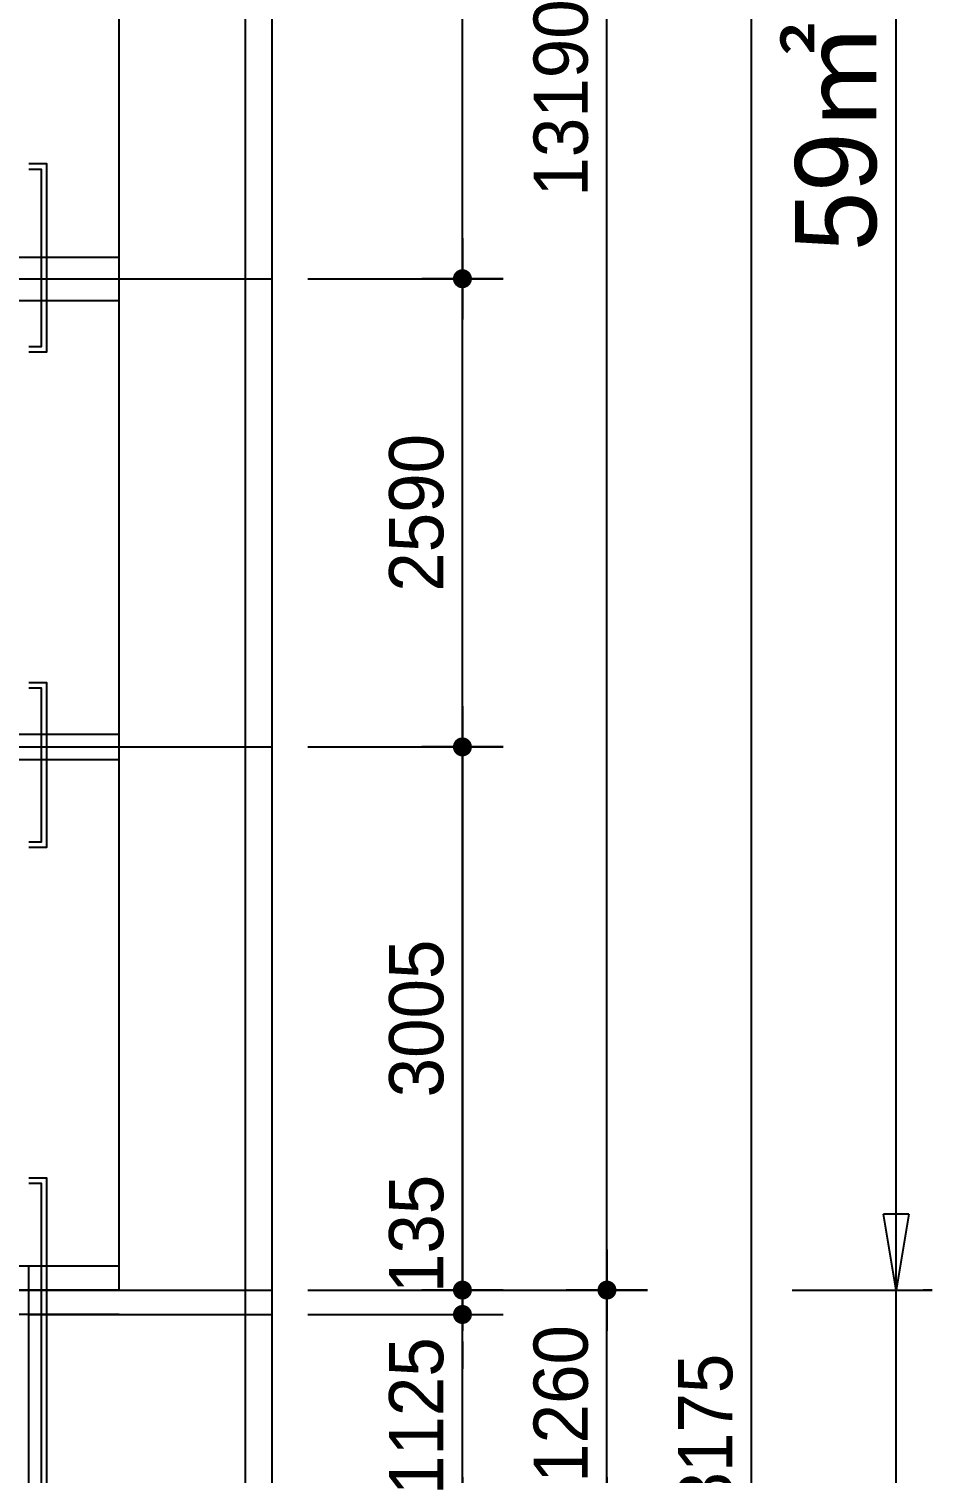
# Model space of a CAD drawing. Header units: millimetres. Extents: x 7294529 to 7346664, y 234399 to 276449.
# Drawn here: x 7341664 to 7346664, y 257172 to 265162 of the extents above; entities that cross this region are included whole.
import ezdxf
from ezdxf.xclip import XClip

# ---------------------------------------------------------------- set-up
doc = ezdxf.new("R2010")
doc.units = ezdxf.units.MM
doc.header["$LTSCALE"] = 100
doc.header["$XCLIPFRAME"] = 2
for name, pattern in [('C-303-R-TF_59C+59B+59C$0$CEN', [62, 60, -1, 0, -1]), ('CEN', [62, 60, -1, 0, -1]), ('ST-DASH', [2.7, 1.5, -1.2]), ('U-59C-EX$0$CEN', [62, 60, -1, 0, -1])]:
    doc.linetypes.add(name, pattern=pattern)
doc.layers.get('Defpoints').update_dxf_attribs({"color": 149})
for name, color, linetype in [('AA-BORD-XREF', 15, 'Continuous'), ('BP', 7, 'Continuous'), ('C-303-R-TF_59C+59B+59C$0$CEN', 1, 'C-303-R-TF_59C+59B+59C$0$CEN'), ('C-303-R-TF_59C+59B+59C$0$COL', 2, 'Continuous'), ('CEN', 1, 'CEN'), ('DIM', 7, 'Continuous'), ('U-59C-EX$0$CEN', 1, 'U-59C-EX$0$CEN'), ('결로방지', 4, 'ST-DASH'), ('기단부-석재', 6, 'Continuous')]:
    doc.layers.add(name, color=color, linetype=linetype)
for name, color, linetype, plot in [('CUT-LINE', 105, 'Continuous', False), ('Defpoint', 142, 'Continuous', False), ('U-59C-EX$0$MC', 152, 'Continuous', False)]:
    doc.layers.add(name, color=color, linetype=linetype, plot=plot)
doc.styles.add('굴림', font='')
doc.styles.add('돋움', font='')
doc.styles.get('굴림').set_extended_font_data('Gulim')
doc.styles.get('돋움').set_extended_font_data('Dotum')
doc.dimstyles.new('CH-ARROW-100%', dxfattribs={"dimscale": 100, "dimtxt": 4.5, "dimasz": 4.2, "dimexe": 1.5, "dimexo": 2, "dimgap": 1, "dimtad": 1, "dimdec": 0, "dimlunit": 6, "dimtxsty": '돋움', "dimblk": 'CLOSEDBLANK', "dimcen": 1, "dimclrt": 91, "dimadec": 0, "dimazin": 0, "dimtfac": 1, "dimtdec": 0, "dimtix": 1, "dimtmove": 2, "dimatfit": 3, "dimldrblk": 'LEADER-AR', "dimfxl": 1, "dimarcsym": 0})
doc.dimstyles.new('NORMAL', dxfattribs={"dimscale": 40, "dimtxt": 3, "dimasz": 1.5, "dimexe": 1.5, "dimexo": 2, "dimgap": 1, "dimtad": 1, "dimdec": 0, "dimzin": 0, "dimdsep": 46, "dimtxsty": '돋움', "dimblk": 'DOT', "dimblk1": 'NONE', "dimblk2": 'TICK', "dimcen": 0, "dimdle": 1.5, "dimclrd": 7, "dimclre": 7, "dimclrt": 3, "dimadec": 0, "dimazin": 0, "dimtfac": 1, "dimtdec": 0, "dimtix": 1, "dimtmove": 2, "dimatfit": 3, "dimldrblk": 'DOT', "dimfxl": 1, "dimtolj": 1, "dimtzin": 0, "dimarcsym": 0})

# ---------------------------------------------------------------- blocks, each defined once
blk = doc.blocks.new('U-59C-EX')
at = {"layer": 'U-59C-EX$0$CEN'}
for p, q in [((3005, -2825), (3005, -7185)), ((5595, -2825), (5595, -7185))]:
    blk.add_line(p, q, dxfattribs=at)
at = {"layer": 'U-59C-EX$0$MC'}
for p, q in [((135, -2825), (135, -7185)), ((2935, -2825), (2935, -7185)), ((3075, -2825), (3075, -7185)), ((5475, -2825), (5475, -7185)), ((5715, -2825), (5715, -7185))]:
    blk.add_line(p, q, dxfattribs=at)
blk = doc.blocks.new('BORD-303')
at = {"layer": 'Defpoint'}
blk.add_lwpolyline([(-34325, 22550), (10410, 22550), (10410, -8300), (-34325, -8300)], close=True, dxfattribs=at)
blk = doc.blocks.new('C-303-R-TF_59C+59B+59C', base_point=(0, 0))
at = {"layer": 'C-303-R-TF_59C+59B+59C$0$CEN'}
for p, q in [((4240, 1260), (-2945, 1260)), ((4240, 1125), (-5035, 1125))]:
    blk.add_line(p, q, dxfattribs=at)
at = {"layer": 'C-303-R-TF_59C+59B+59C$0$COL'}
blk.add_line((3740, -135), (3740, 1395), dxfattribs=at)
blk = doc.blocks.new('_ClosedBlank')
at = {"color": 0, "linetype": 'ByBlock', "lineweight": -2}
for p, q in [((-1, 0.167), (0, 0)), ((-1, 0.167), (-1, -0.167)), ((0, 0), (-1, -0.167))]:
    blk.add_line(p, q, dxfattribs=at)
blk = doc.blocks.new('*D35')
at = {"layer": 'Defpoints', "color": 0, "transparency": 16777216}
for p in [(51790, -5075), (51790, -5075), (51790, -18265)]:
    blk.add_point(p, dxfattribs=at)
at = {"layer": 'DIM', "color": 0, "lineweight": -2, "transparency": 16777216}
for p, q in [((51990, -5075), (51940, -5075)), ((51790, -17845), (51790, -5495)), ((51990, -18265), (51940, -18265))]:
    blk.add_line(p, q, dxfattribs=at)
at = {"layer": 'DIM', "color": 0, "lineweight": -2, "transparency": 16777216, "xscale": 420, "yscale": 420, "zscale": 420}
for p, rotation in [((51790, -5075), 90), ((51790, -18265), 270)]:
    blk.add_blockref('_ClosedBlank', p, dxfattribs=dict(at, rotation=rotation))
at = {"layer": 'DIM', "color": 91, "transparency": 16777216, "insert": (51459.3, -11670), "char_height": 450, "attachment_point": 5, "rotation": 90, "style": '굴림'}
blk.add_mtext('{\\C3;59㎡C}', dxfattribs=at)
blk = doc.blocks.new('LEADER-AR')
at = {"layer": 'DIM'}
blk.add_hatch(color=256, dxfattribs=at).paths.add_polyline_path([(-1, -0.167), (0, 0), (-1, 0.167)])
blk.add_lwpolyline([(-1, -0.167), (0, 0), (-1, 0.167)], close=True, dxfattribs=at)
blk = doc.blocks.new('DOT')
at = {"layer": 'DIM'}
blk.add_line((0, 1.5), (0, -1.5), dxfattribs=at)
at = {"layer": 'DIM', "linetype": 'Continuous'}
blk.add_line((-1.5, 0), (1.5, 0), dxfattribs=at)
at = {"layer": 'DIM', "const_width": 0.35}
blk.add_lwpolyline([(-0.175, 0, 1), (0.175, 0, 1)], format="xyb", close=True, dxfattribs=at)
blk = doc.blocks.new('*D36')
at = {"layer": 'Defpoints', "color": 0, "transparency": 16777216}
for p in [(48335, -12670), (49390, -12670), (48335, -15260)]:
    blk.add_point(p, dxfattribs=at)
at = {"layer": 'DIM', "color": 7, "lineweight": -2, "transparency": 16777216}
for p, q in [((48535, -12670), (49540, -12670)), ((49390, -15110), (49390, -12820)), ((48535, -15260), (49540, -15260))]:
    blk.add_line(p, q, dxfattribs=at)
at = {"layer": 'DIM', "color": 7, "lineweight": -2, "transparency": 16777216, "xscale": 150, "yscale": 150, "zscale": 150}
for p, rotation in [((49390, -12670), 90), ((49390, -15260), 270)]:
    blk.add_blockref('DOT', p, dxfattribs=dict(at, rotation=rotation))
at = {"layer": 'DIM', "color": 3, "transparency": 16777216, "insert": (49136.20506, -13965), "char_height": 300, "attachment_point": 5, "rotation": 90, "style": '굴림'}
blk.add_mtext('\\A1;2590', dxfattribs=at)
blk = doc.blocks.new('_None')
blk = doc.blocks.new('_Oblique')
at = {"color": 0, "linetype": 'ByBlock', "lineweight": -2}
blk.add_line((-0.5, -0.5), (0.5, 0.5), dxfattribs=at)
blk = doc.blocks.new('TICK')
at = {"layer": 'Defpoints', "color": 0, "linetype": 'ByBlock'}
blk.add_point((0, 0), dxfattribs=at)
at = {"layer": 'DIM'}
blk.add_line((0, 1.6875), (0, -1.6875), dxfattribs=at)
at = {"layer": 'DIM', "linetype": 'Continuous'}
blk.add_line((-1.6875, 0), (1.6875, 0), dxfattribs=at)
at = {"color": 7, "linetype": 'ByBlock', "xscale": 1.6875, "yscale": 1.6875, "zscale": 1.6875}
blk.add_blockref('_Oblique', (0, 0), dxfattribs=at)
blk = doc.blocks.new('*D37')
at = {"layer": 'Defpoints', "color": 0, "transparency": 16777216}
for p in [(48335, -8630), (49390, -8630), (48335, -12670)]:
    blk.add_point(p, dxfattribs=at)
at = {"layer": 'DIM', "color": 7, "lineweight": -2, "transparency": 16777216}
for p, q in [((48535, -8630), (49540, -8630)), ((49390, -12520), (49390, -8780)), ((48535, -12670), (49540, -12670))]:
    blk.add_line(p, q, dxfattribs=at)
at = {"layer": 'DIM', "color": 7, "lineweight": -2, "transparency": 16777216, "xscale": 150, "yscale": 150, "zscale": 150}
for p, rotation in [((49390, -8630), 90), ((49390, -12670), 270)]:
    blk.add_blockref('DOT', p, dxfattribs=dict(at, rotation=rotation))
at = {"layer": 'DIM', "color": 3, "transparency": 16777216, "insert": (49136, -10650), "char_height": 300, "attachment_point": 5, "rotation": 90, "style": '굴림'}
blk.add_mtext('\\A1;4040', dxfattribs=at)
blk = doc.blocks.new('*D39')
at = {"layer": 'Defpoints', "color": 0, "transparency": 16777216}
for p in [(48335, -5075), (50190, -5075), (48335, -18265)]:
    blk.add_point(p, dxfattribs=at)
at = {"layer": 'DIM', "color": 7, "lineweight": -2, "transparency": 16777216}
for p, q in [((48535, -5075), (50340, -5075)), ((50190, -18115), (50190, -5225)), ((48535, -18265), (50340, -18265))]:
    blk.add_line(p, q, dxfattribs=at)
at = {"layer": 'DIM', "color": 7, "lineweight": -2, "transparency": 16777216, "xscale": 150, "yscale": 150, "zscale": 150}
for p, rotation in [((50190, -5075), 90), ((50190, -18265), 270)]:
    blk.add_blockref('DOT', p, dxfattribs=dict(at, rotation=rotation))
at = {"layer": 'DIM', "color": 3, "transparency": 16777216, "insert": (49935.8, -11670), "char_height": 300, "attachment_point": 5, "rotation": 90, "style": '굴림'}
blk.add_mtext('\\A1;13190', dxfattribs=at)
blk = doc.blocks.new('*D41')
at = {"layer": 'Defpoints', "color": 0, "transparency": 16777216}
for p in [(48335, -5075), (50990, -5075), (48335, -33250)]:
    blk.add_point(p, dxfattribs=at)
at = {"layer": 'DIM', "color": 7, "lineweight": -2, "transparency": 16777216}
for p, q in [((48535, -5075), (51140, -5075)), ((50990, -33100), (50990, -5225)), ((48535, -33250), (51140, -33250))]:
    blk.add_line(p, q, dxfattribs=at)
at = {"layer": 'DIM', "color": 7, "lineweight": -2, "transparency": 16777216, "xscale": 150, "yscale": 150, "zscale": 150}
for p, rotation in [((50990, -5075), 90), ((50990, -33250), 270)]:
    blk.add_blockref('DOT', p, dxfattribs=dict(at, rotation=rotation))
at = {"layer": 'DIM', "color": 3, "transparency": 16777216, "insert": (50735.8, -19162.5), "char_height": 300, "attachment_point": 5, "rotation": 90, "style": '굴림'}
blk.add_mtext('\\A1;28175', dxfattribs=at)
blk = doc.blocks.new('*D46')
at = {"layer": 'Defpoints', "color": 0, "transparency": 16777216}
for p in [(48335, -18265), (50190, -18265), (48335, -19525)]:
    blk.add_point(p, dxfattribs=at)
at = {"layer": 'DIM', "color": 7, "lineweight": -2, "transparency": 16777216}
for p, q in [((48535, -18265), (50340, -18265)), ((50190, -19375), (50190, -18415)), ((48535, -19525), (50340, -19525))]:
    blk.add_line(p, q, dxfattribs=at)
at = {"layer": 'DIM', "color": 7, "lineweight": -2, "transparency": 16777216, "xscale": 150, "yscale": 150, "zscale": 150}
for p, rotation in [((50190, -18265), 90), ((50190, -19525), 270)]:
    blk.add_blockref('DOT', p, dxfattribs=dict(at, rotation=rotation))
at = {"layer": 'DIM', "color": 3, "transparency": 16777216, "insert": (49935.8, -18895), "char_height": 300, "attachment_point": 5, "rotation": 90, "style": '굴림'}
blk.add_mtext('\\A1;1260', dxfattribs=at)
blk = doc.blocks.new('*D47')
at = {"layer": 'Defpoints', "color": 0, "transparency": 16777216}
for p in [(48335, -18265), (49390, -18265), (48335, -18400)]:
    blk.add_point(p, dxfattribs=at)
at = {"layer": 'DIM', "color": 7, "lineweight": -2, "transparency": 16777216}
for p, q in [((49390, -18115), (49390, -17965)), ((48535, -18265), (49540, -18265)), ((49390, -18400), (49390, -18265)), ((48535, -18400), (49540, -18400)), ((49390, -18550), (49390, -18700))]:
    blk.add_line(p, q, dxfattribs=at)
at = {"layer": 'DIM', "color": 7, "lineweight": -2, "transparency": 16777216, "xscale": 150, "yscale": 150, "zscale": 150}
for p, rotation in [((49390, -18265), 270), ((49390, -18400), 90)]:
    blk.add_blockref('DOT', p, dxfattribs=dict(at, rotation=rotation))
at = {"layer": 'DIM', "color": 3, "transparency": 16777216, "insert": (49135.8, -17954.2), "char_height": 300, "attachment_point": 5, "rotation": 90, "style": '굴림'}
blk.add_mtext('\\A1;135', dxfattribs=at)
blk = doc.blocks.new('*D48')
at = {"layer": 'Defpoints', "color": 0, "transparency": 16777216}
for p in [(48335, -18400), (49390, -18400), (48335, -19525)]:
    blk.add_point(p, dxfattribs=at)
at = {"layer": 'DIM', "color": 7, "lineweight": -2, "transparency": 16777216}
for p, q in [((48535, -18400), (49540, -18400)), ((49390, -19375), (49390, -18550)), ((48535, -19525), (49540, -19525))]:
    blk.add_line(p, q, dxfattribs=at)
at = {"layer": 'DIM', "color": 7, "lineweight": -2, "transparency": 16777216, "xscale": 150, "yscale": 150, "zscale": 150}
for p, rotation in [((49390, -18400), 90), ((49390, -19525), 270)]:
    blk.add_blockref('DOT', p, dxfattribs=dict(at, rotation=rotation))
at = {"layer": 'DIM', "color": 3, "transparency": 16777216, "insert": (49135.8, -18962.5), "char_height": 300, "attachment_point": 5, "rotation": 90, "style": '굴림'}
blk.add_mtext('\\A1;1125', dxfattribs=at)
blk = doc.blocks.new('*D79')
at = {"layer": 'Defpoints', "color": 0, "transparency": 16777216}
for p in [(48335, -15260), (48335, -18265), (49390, -18265)]:
    blk.add_point(p, dxfattribs=at)
at = {"layer": 'DIM', "color": 7, "lineweight": -2, "transparency": 16777216}
for p, q in [((48535, -15260), (49540, -15260)), ((49390, -15410), (49390, -18115)), ((48535, -18265), (49540, -18265))]:
    blk.add_line(p, q, dxfattribs=at)
at = {"layer": 'DIM', "color": 7, "lineweight": -2, "transparency": 16777216, "xscale": 150, "yscale": 150, "zscale": 150}
for p, rotation in [((49390, -15260), 90), ((49390, -18265), 270)]:
    blk.add_blockref('DOT', p, dxfattribs=dict(at, rotation=rotation))
at = {"layer": 'DIM', "color": 3, "transparency": 16777216, "insert": (49136.20506, -16762.5), "char_height": 300, "attachment_point": 5, "rotation": 90, "style": '굴림'}
blk.add_mtext('\\A1;3005', dxfattribs=at)
blk = doc.blocks.new('303_d')
at = {"layer": 'Defpoints'}
for points in [[(63801.3, -8251.1), (11866.3, -8251.1), (11866.3, -46301.1), (63801.3, -46301.1)], [(63001.3, -9051.1), (12666.3, -9051.1), (12666.3, -45501.1), (63001.3, -45501.1)], [(62201.3, -9851.1), (13466.3, -9851.1), (13466.3, -44701.1), (62201.3, -44701.1)], [(61401.3, -10651.1), (14266.3, -10651.1), (14266.3, -43901.1), (61401.3, -43901.1)], [(60201.3, -11851.1), (15466.3, -11851.1), (15466.3, -42701.1), (60201.3, -42701.1)]]:
    blk.add_lwpolyline(points, close=True, dxfattribs=at)
blk = doc.blocks.new('기단부-303-TF')
at = {"layer": '기단부-석재'}
for points in [[(13385, 4385), (13485, 4385), (13485, 5425), (13385, 5425)], [(13385, 4415), (13455, 4415), (13455, 5395), (13385, 5395)], [(13385, 1645), (13485, 1645), (13485, 2555), (13385, 2555)], [(13385, 1675), (13455, 1675), (13455, 2525), (13385, 2525)], [(13385, -2685), (13485, -2685), (13485, -185), (13385, -185)], [(13385, -2655), (13455, -2655), (13455, -215), (13385, -215)]]:
    blk.add_lwpolyline(points, dxfattribs=at)
blk = doc.blocks.new('DIM-303-TF')
at = {"layer": 'CEN'}
for p, q in [((46990, -12670), (48335, -12670)), ((46990, -15260), (48335, -15260)), ((46990, -18265), (48335, -18265)), ((46990, -18400), (48335, -18400))]:
    blk.add_line(p, q, dxfattribs=at)
at = {"layer": 'DIM'}
blk.add_line((51215, -18265), (51990, -18265), dxfattribs=at)
for base, p1, p2, angle, picture, middle in [((50190, -5075), (48335, -18265), (48335, -5075), 270, '*D39', (49935.8, -11670)), ((50990, -5075), (48335, -33250), (48335, -5075), 270, '*D41', (50735.8, -19162.5)), ((49390, -8630), (48335, -12670), (48335, -8630), 270, '*D37', (49136, -10650)), ((49390, -12670), (48335, -15260), (48335, -12670), 270, '*D36', (49136.2, -13965)), ((49390, -18265), (48335, -15260), (48335, -18265), 90, '*D79', (49136.2, -16762.5)), ((50190, -18265), (48335, -19525), (48335, -18265), 270, '*D46', (49935.8, -18895)), ((49390, -18400), (48335, -19525), (48335, -18400), 270, '*D48', (49135.8, -18962.5))]:
    dim = blk.add_linear_dim(base=base, p1=p1, p2=p2, angle=angle, dimstyle='NORMAL', override={"dimscale": 100, "dimtxsty": '굴림'}, dxfattribs=at)
    dim.commit()
    dim.dimension.update_dxf_attribs({"geometry": picture, "text_midpoint": middle})
dim = blk.add_linear_dim(base=(51790, -5075), p1=(51790, -18265), p2=(51790, -5075), angle=90, text='{\\C3;59㎡C}', dimstyle='CH-ARROW-100%', override={"dimtxsty": '굴림'}, dxfattribs=at)
dim.commit()
dim.dimension.update_dxf_attribs({"geometry": '*D35', "text_midpoint": (51459.3, -11670)})
dim = blk.add_linear_dim(base=(49390, -18265), p1=(48335, -18400), p2=(48335, -18265), angle=270, dimstyle='NORMAL', override={"dimscale": 100, "dimtxsty": '굴림'}, dxfattribs=at)
dim.commit()
dim.dimension.update_dxf_attribs({"geometry": '*D47', "text_midpoint": (49135.8, -17954.2), "dimtype": 128})

msp = doc.modelspace()

# ---------------------------------------------------------------- block references
at = {"layer": 'BP'}
ref = msp.add_blockref('U-59C-EX', (7334979.4, 258184.4), dxfattribs=dict(at, rotation=90))
XClip(ref).set_block_clipping_path([(13960.0000000001, 2135.0000000009), (4675.0000000018, 2135), (4024.9999999999, 1484.9999999981), (0, 1484.9999999991), (0, -7184.9999999991), (13960.0000000001, -7184.9999999991)])

# ---------------------------------------------------------------- next in the draw order: linework, layer by layer
at = {"layer": 'CUT-LINE'}
msp.add_lwpolyline([(7332844.4, 272144.4), (7332844.4, 262859.4), (7333494.4, 262209.4), (7333494.4, 258184.4), (7342164.4, 258184.4), (7342164.4, 272144.4)], close=True, dxfattribs=at)

# ---------------------------------------------------------------- next in the draw order: block references
at = {"layer": 'AA-BORD-XREF'}
msp.add_blockref('BORD-303', (7332599.4, 250299.4), dxfattribs=at)
at = {"layer": 'BP'}
msp.add_blockref('C-303-R-TF_59C+59B+59C', (7337924.4, 256924.4), dxfattribs=at)
at = {"layer": 'DIM'}
msp.add_blockref('DIM-303-TF', (7294674.4, 276449.4), dxfattribs=at)
at = {"layer": '결로방지'}
msp.add_blockref('303_d', (7282663.1, 284700.5), dxfattribs=at)
at = {"layer": '기단부-석재'}
msp.add_blockref('기단부-303-TF', (7328279.4, 258989.4), dxfattribs=at)

doc.saveas('drawing.dxf')
